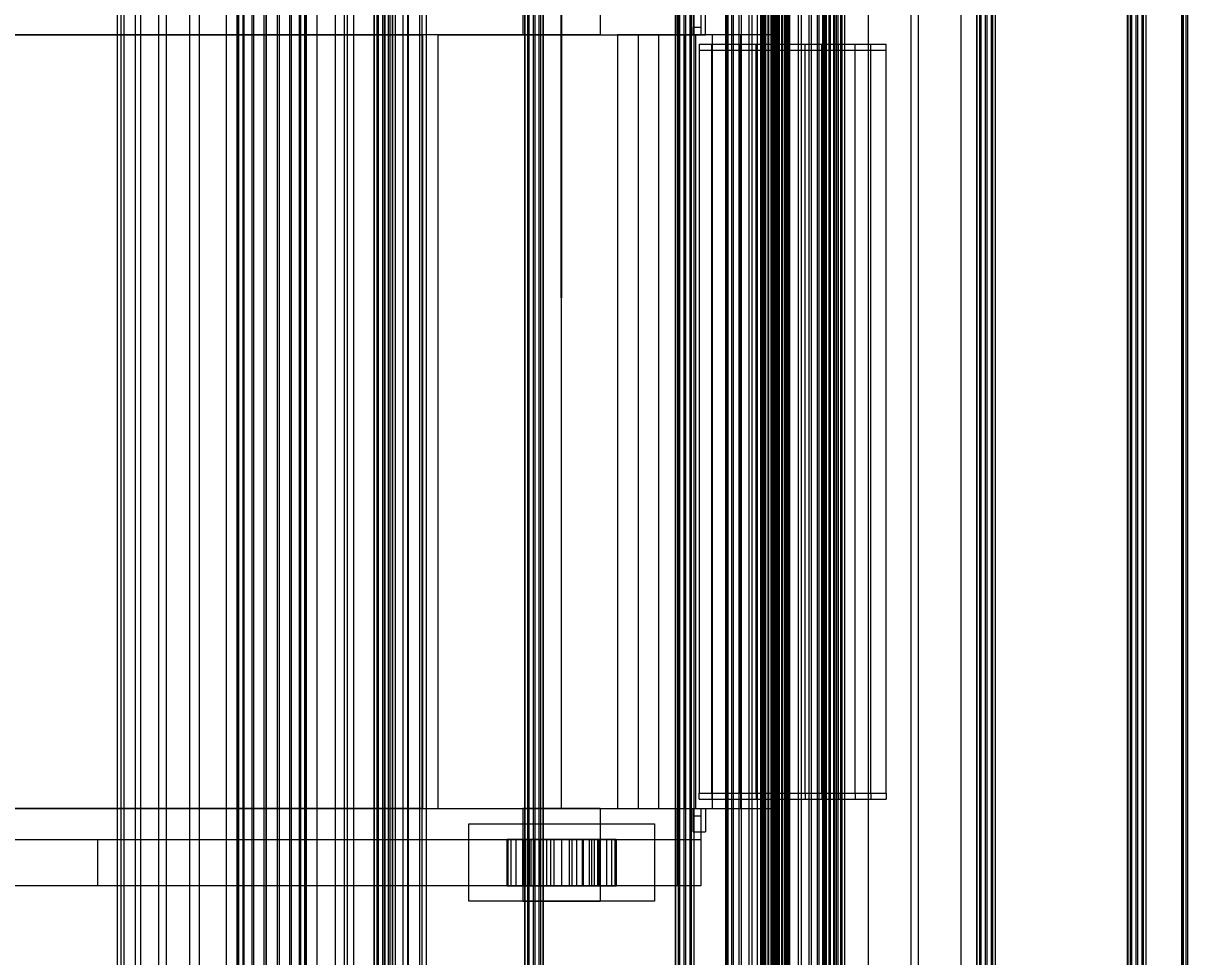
# Model space of a CAD drawing. Header units: millimetres. Extents: x -1970 to 59977, y -65068 to 6837.
# Drawn here: x 27280 to 28033, y -18346 to -17742 of the extents above; entities that cross this region are included whole.
import ezdxf

# ---------------------------------------------------------------- set-up
doc = ezdxf.new("R2010")
doc.units = ezdxf.units.MM
for name, color, linetype, lineweight in [('COTAS_P', 1, 'Continuous', 0), ('superior_C03', 7, 'Continuous', 0), ('superior_C05', 7, 'Continuous', 0), ('superior_C05-C03', 7, 'Continuous', 0)]:
    doc.layers.add(name, color=color, linetype=linetype, lineweight=lineweight)
doc.dimstyles.new('R19_100', dxfattribs={"dimtxt": 250, "dimasz": 150, "dimexe": 150, "dimexo": 80, "dimgap": 100, "dimtad": 1, "dimtih": 1, "dimtoh": 1, "dimdsep": 46, "dimcen": 0.09, "dimadec": 0, "dimazin": 0, "dimtfac": 1, "dimtdec": 4, "dimtofl": 0, "dimtmove": 0, "dimatfit": 3, "dimfxl": 1, "dimtolj": 1, "dimtzin": 0, "dimarcsym": 0})

# ---------------------------------------------------------------- blocks, each defined once
blk = doc.blocks.new('*D25')
at = {"layer": 'COTAS_P', "color": 0, "lineweight": -2, "transparency": 16777216}
for p, q in [((25128.19, -17920), (25128.19, -16950)), ((27628.19, -17920), (27628.19, -16950)), ((25278.19, -17100), (27478.19, -17100))]:
    blk.add_line(p, q, dxfattribs=at)
at = {"layer": 'COTAS_P', "color": 0, "transparency": 16777216}
for points in [[(25278.19, -17075), (25278.19, -17125), (25128.19, -17100)], [(27478.19, -17075), (27478.19, -17125), (27628.19, -17100)]]:
    blk.add_solid(points, dxfattribs=at)
at = {"layer": 'Defpoints', "color": 0, "transparency": 16777216}
for p in [(27628.19, -17100), (25128.19, -18000), (27628.19, -18000)]:
    blk.add_point(p, dxfattribs=at)

msp = doc.modelspace()

# ---------------------------------------------------------------- linework, layer by layer
at = {"layer": 'superior_C03'}
for p, q in [((27418.969, -16430), (27418.969, -19570)), ((27419.228, -16430), (27419.228, -19570)), ((27422.014, -16430), (27422.014, -19570)), ((27422.751, -16430), (27422.751, -19570)), ((27427.898, -16430), (27427.898, -19570)), ((27429.001, -16430), (27429.001, -19570)), ((27435.725, -16430), (27435.725, -19570)), ((27437.027, -16430), (27437.027, -19570)), ((27444.305, -16430), (27444.305, -19570)), ((27445.607, -16430), (27445.607, -19570)), ((27452.331, -16430), (27452.331, -19570)), ((27453.435, -16430), (27453.435, -19570)), ((27458.582, -16430), (27458.582, -19570)), ((27459.319, -16430), (27459.319, -19570)), ((27462.104, -19570), (27462.104, -16430)), ((27462.363, -16430), (27462.363, -19570)), ((27826.487, -16470), (27826.487, -19530)), ((27853.987, -16470), (27853.987, -19530)), ((27858.987, -19530), (27858.987, -16470)), ((27886.487, -19530), (27886.487, -16470)), ((27481.813, -16500), (27481.813, -19500)), ((27489.673, -19500), (27489.673, -16500)), ((27520.791, -19500), (27520.791, -16500)), ((27528.651, -16500), (27528.651, -19500)), ((27754.729, -16500), (27754.729, -19500)), ((27757.424, -19500), (27757.424, -16500)), ((27804.231, -19500), (27804.231, -16500)), ((27806.926, -16500), (27806.926, -19500)), ((27757.46, -19268), (27757.46, -16732)), ((27757.685, -19268), (27757.685, -16732)), ((27757.849, -19268), (27757.849, -16732)), ((27758.507, -19268), (27758.507, -16732)), ((27758.824, -19268), (27758.824, -16732)), ((27759.87, -19268), (27759.87, -16732)), ((27760.319, -19268), (27760.319, -16732)), ((27761.682, -19268), (27761.682, -16732)), ((27762.232, -19268), (27762.232, -16732)), ((27763.82, -19268), (27763.82, -16732)), ((27764.433, -19268), (27764.433, -16732)), ((27766.137, -19268), (27766.137, -16732)), ((27766.772, -19268), (27766.772, -16732)), ((27768.476, -19268), (27768.476, -16732)), ((27769.089, -19268), (27769.089, -16732)), ((27770.677, -19268), (27770.677, -16732)), ((27771.227, -19268), (27771.227, -16732)), ((27772.59, -19268), (27772.59, -16732)), ((27773.039, -19268), (27773.039, -16732)), ((27774.085, -19268), (27774.085, -16732)), ((27774.403, -19268), (27774.403, -16732)), ((27775.06, -19268), (27775.06, -16732)), ((27775.225, -16732), (27775.225, -19268)), ((27775.449, -19268), (27775.449, -16732)), ((27340.728, -16750), (27340.728, -19250)), ((27343.22, -16750), (27343.22, -19250)), ((27345.047, -16750), (27345.047, -19250)), ((27352.353, -16750), (27352.353, -19250)), ((27355.882, -16750), (27355.882, -19250)), ((27367.504, -16750), (27367.504, -19250)), ((27372.494, -16750), (27372.494, -19250)), ((27387.642, -16750), (27387.642, -19250)), ((27393.753, -16750), (27393.753, -19250)), ((27411.392, -16750), (27411.392, -19250)), ((27418.208, -16750), (27418.208, -19250)), ((27437.138, -16750), (27437.138, -19250)), ((27444.194, -16750), (27444.194, -19250)), ((27463.124, -16750), (27463.124, -19250)), ((27469.94, -16750), (27469.94, -19250)), ((27487.579, -16750), (27487.579, -19250)), ((27493.691, -16750), (27493.691, -19250)), ((27506.693, -16750), (27506.693, -19250)), ((27507.036, -16750), (27507.036, -19250)), ((27508.713, -16750), (27508.713, -19250)), ((27508.838, -16750), (27508.838, -19250)), ((27509.612, -16750), (27509.612, -19250)), ((27512.325, -16750), (27512.325, -19250)), ((27513.436, -16750), (27513.436, -19250)), ((27513.828, -16750), (27513.828, -19250)), ((27516.149, -16750), (27516.149, -19250)), ((27517.048, -16750), (27517.048, -19250)), ((27518.725, -16750), (27518.725, -19250)), ((27519.068, -19250), (27519.068, -16750)), ((27525.451, -16750), (27525.451, -19250)), ((27528.979, -16750), (27528.979, -19250)), ((27536.285, -16750), (27536.285, -19250)), ((27538.112, -19250), (27538.112, -16750)), ((27540.604, -16750), (27540.604, -19250)), ((27604.138, -16750), (27604.138, -19250)), ((27604.482, -16750), (27604.482, -19250)), ((27606.158, -16750), (27606.158, -19250)), ((27607.058, -16750), (27607.058, -19250)), ((27609.77, -16750), (27609.77, -19250)), ((27610.882, -16750), (27610.882, -19250)), ((27613.595, -16750), (27613.595, -19250)), ((27614.494, -16750), (27614.494, -19250)), ((27616.171, -16750), (27616.171, -19250)), ((27616.514, -19250), (27616.514, -16750)), ((27701.584, -16750), (27701.584, -19250)), ((27701.928, -16750), (27701.928, -19250)), ((27703.604, -16750), (27703.604, -19250)), ((27704.504, -16750), (27704.504, -19250)), ((27707.216, -16750), (27707.216, -19250)), ((27708.328, -16750), (27708.328, -19250)), ((27711.04, -16750), (27711.04, -19250)), ((27711.94, -16750), (27711.94, -19250)), ((27713.616, -16750), (27713.616, -19250)), ((27713.96, -19250), (27713.96, -16750)), ((27734.475, -19250), (27734.475, -16750)), ((27735.272, -19250), (27735.272, -16750)), ((27735.857, -19250), (27735.857, -16750)), ((27738.195, -19250), (27738.195, -16750)), ((27739.324, -19250), (27739.324, -16750)), ((27743.043, -19250), (27743.043, -16750)), ((27744.64, -19250), (27744.64, -16750)), ((27749.487, -19250), (27749.487, -16750)), ((27751.442, -19250), (27751.442, -16750)), ((27757.087, -19250), (27757.087, -16750)), ((27759.268, -19250), (27759.268, -16750)), ((27765.326, -19250), (27765.326, -16750)), ((27767.584, -19250), (27767.584, -16750)), ((27773.641, -19250), (27773.641, -16750)), ((27775.822, -19250), (27775.822, -16750)), ((27781.467, -19250), (27781.467, -16750)), ((27783.423, -19250), (27783.423, -16750)), ((27788.27, -19250), (27788.27, -16750)), ((27789.866, -19250), (27789.866, -16750)), ((27793.586, -19250), (27793.586, -16750)), ((27794.715, -19250), (27794.715, -16750)), ((27797.053, -19250), (27797.053, -16750)), ((27797.637, -16750), (27797.637, -19250)), ((27798.435, -19250), (27798.435, -16750)), ((27799.03, -16750), (27799.03, -19250)), ((27799.373, -16750), (27799.373, -19250)), ((27801.05, -16750), (27801.05, -19250)), ((27801.949, -16750), (27801.949, -19250)), ((27804.662, -16750), (27804.662, -19250)), ((27805.773, -16750), (27805.773, -19250)), ((27808.486, -16750), (27808.486, -19250)), ((27809.385, -16750), (27809.385, -19250)), ((27811.062, -16750), (27811.062, -19250)), ((27811.405, -19250), (27811.405, -16750)), ((27896.475, -16750), (27896.475, -19250)), ((27896.819, -16750), (27896.819, -19250)), ((27898.495, -16750), (27898.495, -19250)), ((27899.395, -16750), (27899.395, -19250)), ((27902.107, -16750), (27902.107, -19250)), ((27903.219, -16750), (27903.219, -19250)), ((27905.932, -16750), (27905.932, -19250)), ((27906.831, -16750), (27906.831, -19250)), ((27908.507, -16750), (27908.507, -19250)), ((27908.851, -19250), (27908.851, -16750)), ((27993.921, -16750), (27993.921, -19250)), ((27994.265, -16750), (27994.265, -19250)), ((27995.941, -16750), (27995.941, -19250)), ((27996.84, -16750), (27996.84, -19250)), ((27999.553, -16750), (27999.553, -19250)), ((28000.665, -16750), (28000.665, -19250)), ((28003.377, -16750), (28003.377, -19250)), ((28004.277, -16750), (28004.277, -19250)), ((28005.953, -16750), (28005.953, -19250)), ((28006.297, -19250), (28006.297, -16750)), ((28029.241, -19250), (28029.241, -16750)), ((28029.874, -19250), (28029.874, -16750)), ((28030.337, -19250), (28030.337, -16750)), ((28032.193, -19250), (28032.193, -16750)), ((28033.09, -19250), (28033.09, -16750))]:
    msp.add_line(p, q, dxfattribs=at)
at = {"layer": 'superior_C05'}
for p, q in [((27603.187, -17690), (27603.187, -17750)), ((27653.187, -17690), (27653.187, -17750)), ((27628.187, -17750), (25128.187, -17750)), ((25218.187, -17750), (27538.187, -17750)), ((27538.187, -17750), (27538.187, -18250)), ((27548.187, -17750), (27550.511, -17750)), ((27548.187, -17750), (27548.187, -18250)), ((27550.511, -17750), (27557.35, -17750)), ((27557.35, -17750), (27568.306, -17750)), ((27568.306, -17750), (27582.741, -17750)), ((27582.741, -17750), (27599.818, -17750)), ((27599.818, -17750), (27618.544, -17750)), ((27605.662, -17750), (27603.187, -17750)), ((27612.599, -17750), (27605.662, -17750)), ((27622.624, -17750), (27612.599, -17750)), ((27618.544, -17750), (27637.83, -17750)), ((27633.75, -17750), (27622.624, -17750)), ((27628.187, -17750), (27647.768, -17750)), ((27628.187, -17750), (27647.332, -17750)), ((27628.187, -18250), (27628.187, -17750)), ((27643.774, -17750), (27633.75, -17750)), ((27637.83, -17750), (27656.555, -17750)), ((27650.711, -17750), (27643.774, -17750)), ((27647.332, -17750), (27665.364, -17750)), ((27647.768, -17750), (27666.368, -17750)), ((27653.187, -17750), (27650.711, -17750)), ((27656.555, -17750), (27673.632, -17750)), ((27665.364, -17750), (27681.236, -17750)), ((27666.368, -17750), (27683.054, -17750)), ((27673.632, -17750), (27688.067, -17750)), ((27681.236, -17750), (27694.025, -17750)), ((27683.054, -17750), (27696.988, -17750)), ((27688.067, -17750), (27699.023, -17750)), ((27694.025, -17750), (27702.988, -17750)), ((27696.988, -17750), (27707.472, -17750)), ((27699.023, -17750), (27705.862, -17750)), ((27702.988, -17750), (27707.603, -17750)), ((27705.862, -17750), (27708.187, -17750)), ((27707.472, -17750), (27713.98, -17750)), ((27708.187, -17750), (27708.187, -18250)), ((27713.98, -17750), (27716.187, -17750)), ((25128.187, -18250), (27628.187, -18250)), ((27538.187, -18250), (25218.187, -18250)), ((27548.187, -18250), (27550.511, -18250)), ((27550.511, -18250), (27557.35, -18250)), ((27557.35, -18250), (27568.306, -18250)), ((27568.306, -18250), (27582.741, -18250)), ((27582.741, -18250), (27599.818, -18250)), ((27599.818, -18250), (27618.544, -18250)), ((27605.662, -18250), (27603.187, -18250)), ((27603.187, -18250), (27603.187, -18310)), ((27612.599, -18250), (27605.662, -18250)), ((27622.624, -18250), (27612.599, -18250)), ((27618.544, -18250), (27637.83, -18250)), ((27633.75, -18250), (27622.624, -18250)), ((27628.187, -18250), (27647.768, -18250)), ((27628.187, -18250), (27647.332, -18250)), ((27643.774, -18250), (27633.75, -18250)), ((27637.83, -18250), (27656.555, -18250)), ((27650.711, -18250), (27643.774, -18250)), ((27647.332, -18250), (27665.364, -18250)), ((27647.768, -18250), (27666.368, -18250)), ((27653.187, -18250), (27650.711, -18250)), ((27653.187, -18250), (27653.187, -18310)), ((27656.555, -18250), (27673.632, -18250)), ((27665.364, -18250), (27681.236, -18250)), ((27666.368, -18250), (27683.054, -18250)), ((27673.632, -18250), (27688.067, -18250)), ((27681.236, -18250), (27694.025, -18250)), ((27683.054, -18250), (27696.988, -18250)), ((27688.067, -18250), (27699.023, -18250)), ((27694.025, -18250), (27702.988, -18250)), ((27696.988, -18250), (27707.472, -18250)), ((27699.023, -18250), (27705.862, -18250)), ((27702.988, -18250), (27707.603, -18250)), ((27705.862, -18250), (27708.187, -18250)), ((27707.472, -18250), (27713.98, -18250)), ((27713.98, -18250), (27716.187, -18250)), ((27568.187, -18310), (27568.187, -18260)), ((27568.187, -18260), (27688.187, -18260)), ((27688.187, -18260), (27688.187, -18310)), ((25038.187, -18270), (27328.187, -18270)), ((27328.187, -18270), (27328.187, -18300)), ((27328.187, -18270), (27718.187, -18270)), ((27593.614, -18270), (27592.937, -18270)), ((27592.937, -18270), (27602.937, -18270)), ((27592.937, -18300), (27592.937, -18270)), ((27595.62, -18270), (27593.614, -18270)), ((27593.614, -18270), (27603.422, -18270)), ((27593.614, -18300), (27593.614, -18270)), ((27598.877, -18270), (27595.62, -18270)), ((27595.62, -18270), (27604.859, -18270)), ((27595.62, -18300), (27595.62, -18270)), ((27603.261, -18270), (27598.877, -18270)), ((27598.877, -18270), (27607.192, -18270)), ((27598.877, -18300), (27598.877, -18270)), ((27602.937, -18270), (27603.422, -18270)), ((27602.937, -18270), (27602.937, -18300)), ((27608.603, -18270), (27603.261, -18270)), ((27603.261, -18270), (27610.332, -18270)), ((27603.261, -18300), (27603.261, -18270)), ((27603.422, -18270), (27604.859, -18270)), ((27603.422, -18270), (27603.422, -18300)), ((27604.187, -18300), (27604.187, -18270)), ((27604.187, -18270), (27652.187, -18270)), ((27604.859, -18270), (27607.192, -18270)), ((27604.859, -18270), (27604.859, -18300)), ((27607.192, -18270), (27610.332, -18270)), ((27607.192, -18270), (27607.192, -18300)), ((27614.697, -18270), (27608.603, -18270)), ((27608.603, -18270), (27614.158, -18270)), ((27608.603, -18300), (27608.603, -18270)), ((27610.332, -18270), (27614.158, -18270)), ((27610.332, -18270), (27610.332, -18300)), ((27614.158, -18270), (27618.524, -18270)), ((27614.158, -18270), (27614.158, -18300)), ((27621.31, -18270), (27614.697, -18270)), ((27614.697, -18270), (27618.524, -18270)), ((27614.697, -18300), (27614.697, -18270)), ((27618.524, -18270), (27623.261, -18270)), ((27618.524, -18270), (27618.524, -18300)), ((27628.187, -18270), (27621.31, -18270)), ((27621.31, -18270), (27623.261, -18270)), ((27621.31, -18300), (27621.31, -18270)), ((27623.261, -18270), (27628.187, -18270)), ((27623.261, -18270), (27623.261, -18300)), ((27635.064, -18270), (27628.187, -18270)), ((27628.187, -18270), (27633.113, -18270)), ((27628.187, -18270), (27628.187, -18300)), ((27635.064, -18270), (27633.113, -18270)), ((27633.113, -18270), (27637.849, -18270)), ((27633.113, -18270), (27633.113, -18300)), ((27641.676, -18270), (27635.064, -18270)), ((27635.064, -18300), (27635.064, -18270)), ((27641.676, -18270), (27637.849, -18270)), ((27637.849, -18270), (27642.215, -18270)), ((27637.849, -18270), (27637.849, -18300)), ((27647.77, -18270), (27641.676, -18270)), ((27641.676, -18300), (27641.676, -18270)), ((27647.77, -18270), (27642.215, -18270)), ((27642.215, -18270), (27646.041, -18270)), ((27642.215, -18270), (27642.215, -18300)), ((27653.112, -18270), (27646.041, -18270)), ((27646.041, -18270), (27649.181, -18270)), ((27646.041, -18270), (27646.041, -18300)), ((27653.112, -18270), (27647.77, -18270)), ((27647.77, -18300), (27647.77, -18270)), ((27657.496, -18270), (27649.181, -18270)), ((27649.181, -18270), (27651.515, -18270)), ((27649.181, -18270), (27649.181, -18300)), ((27660.753, -18270), (27651.515, -18270)), ((27651.515, -18270), (27652.951, -18270)), ((27651.515, -18270), (27651.515, -18300)), ((27652.187, -18270), (27652.187, -18300)), ((27662.759, -18270), (27652.951, -18270)), ((27652.951, -18270), (27653.437, -18270)), ((27652.951, -18270), (27652.951, -18300)), ((27657.496, -18270), (27653.112, -18270)), ((27653.112, -18300), (27653.112, -18270)), ((27653.437, -18270), (27663.437, -18270)), ((27653.437, -18300), (27653.437, -18270)), ((27660.753, -18270), (27657.496, -18270)), ((27657.496, -18300), (27657.496, -18270)), ((27662.759, -18270), (27660.753, -18270)), ((27660.753, -18300), (27660.753, -18270)), ((27663.437, -18270), (27662.759, -18270)), ((27662.759, -18300), (27662.759, -18270)), ((27663.437, -18270), (27663.437, -18300)), ((27718.187, -18270), (27718.187, -18300)), ((27328.187, -18300), (25038.187, -18300)), ((27718.187, -18300), (27328.187, -18300)), ((27602.937, -18300), (27592.937, -18300)), ((27592.937, -18300), (27593.614, -18300)), ((27603.422, -18300), (27593.614, -18300)), ((27593.614, -18300), (27595.62, -18300)), ((27604.859, -18300), (27595.62, -18300)), ((27595.62, -18300), (27598.877, -18300)), ((27607.192, -18300), (27598.877, -18300)), ((27598.877, -18300), (27603.261, -18300)), ((27603.422, -18300), (27602.937, -18300)), ((27610.332, -18300), (27603.261, -18300)), ((27603.261, -18300), (27608.603, -18300)), ((27604.859, -18300), (27603.422, -18300)), ((27652.187, -18300), (27604.187, -18300)), ((27607.192, -18300), (27604.859, -18300)), ((27610.332, -18300), (27607.192, -18300)), ((27614.158, -18300), (27608.603, -18300)), ((27608.603, -18300), (27614.697, -18300)), ((27614.158, -18300), (27610.332, -18300)), ((27618.524, -18300), (27614.158, -18300)), ((27618.524, -18300), (27614.697, -18300)), ((27614.697, -18300), (27621.31, -18300)), ((27623.261, -18300), (27618.524, -18300)), ((27623.261, -18300), (27621.31, -18300)), ((27621.31, -18300), (27628.187, -18300)), ((27628.187, -18300), (27623.261, -18300)), ((27633.113, -18300), (27628.187, -18300)), ((27628.187, -18300), (27635.064, -18300)), ((27637.849, -18300), (27633.113, -18300)), ((27633.113, -18300), (27635.064, -18300)), ((27635.064, -18300), (27641.676, -18300)), ((27642.215, -18300), (27637.849, -18300)), ((27637.849, -18300), (27641.676, -18300)), ((27641.676, -18300), (27647.77, -18300)), ((27646.041, -18300), (27642.215, -18300)), ((27642.215, -18300), (27647.77, -18300)), ((27649.181, -18300), (27646.041, -18300)), ((27646.041, -18300), (27653.112, -18300)), ((27647.77, -18300), (27653.112, -18300)), ((27651.515, -18300), (27649.181, -18300)), ((27649.181, -18300), (27657.496, -18300)), ((27652.951, -18300), (27651.515, -18300)), ((27651.515, -18300), (27660.753, -18300)), ((27653.437, -18300), (27652.951, -18300)), ((27652.951, -18300), (27662.759, -18300)), ((27653.112, -18300), (27657.496, -18300)), ((27663.437, -18300), (27653.437, -18300)), ((27657.496, -18300), (27660.753, -18300)), ((27660.753, -18300), (27662.759, -18300)), ((27662.759, -18300), (27663.437, -18300)), ((27688.187, -18310), (27568.187, -18310)), ((27603.187, -18310), (27605.662, -18310)), ((27605.662, -18310), (27612.599, -18310)), ((27612.599, -18310), (27622.624, -18310)), ((27622.624, -18310), (27633.75, -18310)), ((27633.75, -18310), (27643.774, -18310)), ((27643.774, -18310), (27650.711, -18310)), ((27650.711, -18310), (27653.187, -18310))]:
    msp.add_line(p, q, dxfattribs=at)
at = {"layer": 'superior_C05-C03'}
for p, q in [((27703.187, -17750), (27703.187, -17700)), ((27718.187, -17700), (27718.187, -17750)), ((27713.187, -17735), (27713.187, -17750)), ((27721.187, -17750), (27721.187, -17735)), ((27713.187, -17750), (27713.187, -17745)), ((27713.187, -17745), (27718.187, -17745)), ((27718.187, -17745), (27718.187, -17750)), ((27677.978, -17750), (27664.421, -17750)), ((27664.421, -17750), (27664.421, -18250)), ((27677.978, -18250), (27677.978, -17750)), ((27691.018, -17750), (27677.978, -17750)), ((27691.018, -18250), (27691.018, -17750)), ((27703.409, -17750), (27691.018, -17750)), ((27718.187, -17750), (27703.187, -17750)), ((27703.409, -18250), (27703.409, -17750)), ((27715.02, -17750), (27703.409, -17750)), ((27718.187, -17750), (27713.187, -17750)), ((27713.187, -17750), (27721.187, -17750)), ((27715.02, -18250), (27715.02, -17750)), ((27725.731, -17750), (27715.02, -17750)), ((27725.731, -18250), (27725.731, -17750)), ((27735.433, -17750), (27725.731, -17750)), ((27735.433, -18250), (27735.433, -17750)), ((27744.024, -17750), (27735.433, -17750)), ((27744.024, -18250), (27744.024, -17750)), ((27751.415, -17750), (27744.024, -17750)), ((27751.415, -18250), (27751.415, -17750)), ((27757.53, -17750), (27751.415, -17750)), ((27757.53, -18250), (27757.53, -17750)), ((27762.305, -17750), (27757.53, -17750)), ((27762.305, -18250), (27762.305, -17750)), ((27765.692, -17750), (27762.305, -17750)), ((27765.692, -18250), (27765.692, -17750)), ((27767.654, -17750), (27765.692, -17750)), ((27767.654, -18250), (27767.654, -17750)), ((27717.187, -17756), (27725.437, -17756)), ((27717.187, -17756), (27717.187, -17760)), ((27725.437, -17760), (27717.187, -17760)), ((27717.187, -17760), (27717.187, -18240)), ((27725.437, -17760), (27725.437, -17756)), ((27725.437, -17756), (27734.384, -17756)), ((27725.437, -18240), (27725.437, -17760)), ((27734.384, -17760), (27725.437, -17760)), ((27734.384, -17760), (27734.384, -17756)), ((27734.384, -17756), (27743.92, -17756)), ((27734.384, -18240), (27734.384, -17760)), ((27743.92, -17760), (27734.384, -17760)), ((27743.92, -17760), (27743.92, -17756)), ((27743.92, -17756), (27753.935, -17756)), ((27743.92, -18240), (27743.92, -17760)), ((27753.935, -17760), (27743.92, -17760)), ((27753.935, -17760), (27753.935, -17756)), ((27753.935, -17756), (27764.319, -17756)), ((27753.935, -18240), (27753.935, -17760)), ((27764.319, -17760), (27753.935, -17760)), ((27764.319, -17760), (27764.319, -17756)), ((27764.319, -17756), (27774.964, -17756)), ((27764.319, -18240), (27764.319, -17760)), ((27774.964, -17760), (27764.319, -17760)), ((27774.964, -17760), (27774.964, -17756)), ((27774.964, -17756), (27785.76, -17756)), ((27774.964, -18240), (27774.964, -17760)), ((27785.76, -17760), (27774.964, -17760)), ((27785.76, -17760), (27785.76, -17756)), ((27785.76, -17756), (27796.598, -17756)), ((27785.76, -18240), (27785.76, -17760)), ((27796.598, -17760), (27785.76, -17760)), ((27796.598, -17760), (27796.598, -17756)), ((27796.598, -17756), (27807.369, -17756)), ((27796.598, -18240), (27796.598, -17760)), ((27807.369, -17760), (27796.598, -17760)), ((27807.369, -17760), (27807.369, -17756)), ((27807.369, -17756), (27817.964, -17756)), ((27807.369, -18240), (27807.369, -17760)), ((27817.964, -17760), (27807.369, -17760)), ((27817.964, -17760), (27817.964, -17756)), ((27817.964, -17756), (27828.273, -17756)), ((27817.964, -18240), (27817.964, -17760)), ((27828.273, -17760), (27817.964, -17760)), ((27828.273, -17760), (27828.273, -17756)), ((27828.273, -17756), (27838.187, -17756)), ((27828.273, -18240), (27828.273, -17760)), ((27838.187, -17760), (27828.273, -17760)), ((27838.187, -17760), (27838.187, -17756)), ((27838.187, -18240), (27838.187, -17760)), ((27717.187, -18240), (27725.437, -18240)), ((27717.187, -18244), (27717.187, -18240)), ((27717.187, -18244), (27725.437, -18244)), ((27725.437, -18240), (27725.437, -18244)), ((27725.437, -18240), (27734.384, -18240)), ((27725.437, -18244), (27734.384, -18244)), ((27734.384, -18240), (27734.384, -18244)), ((27734.384, -18240), (27743.92, -18240)), ((27734.384, -18244), (27743.92, -18244)), ((27743.92, -18240), (27743.92, -18244)), ((27743.92, -18240), (27753.935, -18240)), ((27743.92, -18244), (27753.935, -18244)), ((27753.935, -18240), (27753.935, -18244)), ((27753.935, -18240), (27764.319, -18240)), ((27753.935, -18244), (27764.319, -18244)), ((27764.319, -18240), (27764.319, -18244)), ((27764.319, -18240), (27774.964, -18240)), ((27764.319, -18244), (27774.964, -18244)), ((27774.964, -18240), (27774.964, -18244)), ((27774.964, -18240), (27785.76, -18240)), ((27774.964, -18244), (27785.76, -18244)), ((27785.76, -18240), (27785.76, -18244)), ((27785.76, -18240), (27796.598, -18240)), ((27785.76, -18244), (27796.598, -18244)), ((27796.598, -18240), (27796.598, -18244)), ((27796.598, -18240), (27807.369, -18240)), ((27796.598, -18244), (27807.369, -18244)), ((27807.369, -18240), (27807.369, -18244)), ((27807.369, -18240), (27817.964, -18240)), ((27807.369, -18244), (27817.964, -18244)), ((27817.964, -18240), (27817.964, -18244)), ((27817.964, -18240), (27828.273, -18240)), ((27817.964, -18244), (27828.273, -18244)), ((27828.273, -18240), (27828.273, -18244)), ((27828.273, -18240), (27838.187, -18240)), ((27828.273, -18244), (27838.187, -18244)), ((27838.187, -18240), (27838.187, -18244)), ((27664.421, -18250), (27677.978, -18250)), ((27677.978, -18250), (27691.018, -18250)), ((27691.018, -18250), (27703.409, -18250)), ((27703.187, -18300), (27703.187, -18250)), ((27703.187, -18250), (27718.187, -18250)), ((27703.409, -18250), (27715.02, -18250)), ((27713.187, -18255), (27713.187, -18250)), ((27713.187, -18250), (27718.187, -18250)), ((27713.187, -18250), (27721.187, -18250)), ((27713.187, -18265), (27713.187, -18250)), ((27715.02, -18250), (27725.731, -18250)), ((27718.187, -18250), (27718.187, -18300)), ((27718.187, -18250), (27718.187, -18255)), ((27721.187, -18250), (27721.187, -18265)), ((27725.731, -18250), (27735.433, -18250)), ((27735.433, -18250), (27744.024, -18250)), ((27744.024, -18250), (27751.415, -18250)), ((27751.415, -18250), (27757.53, -18250)), ((27757.53, -18250), (27762.305, -18250)), ((27762.305, -18250), (27765.692, -18250)), ((27765.692, -18250), (27767.654, -18250)), ((27718.187, -18255), (27713.187, -18255)), ((27713.187, -18265), (27721.187, -18265)), ((27718.187, -18300), (27703.187, -18300))]:
    msp.add_line(p, q, dxfattribs=at)

# ---------------------------------------------------------------- dimensions: what is measured, and where the dimension line sits
at = {"layer": 'COTAS_P'}
dim = msp.add_aligned_dim(p1=(25128.187, -18000), p2=(27628.187, -18000), distance=900, text='<> P', dimstyle='R19_100', dxfattribs=at)
dim.commit()
dim.dimension.update_dxf_attribs({"geometry": '*D25', "text_midpoint": (26378.187, -17100)})

doc.saveas('drawing.dxf')
